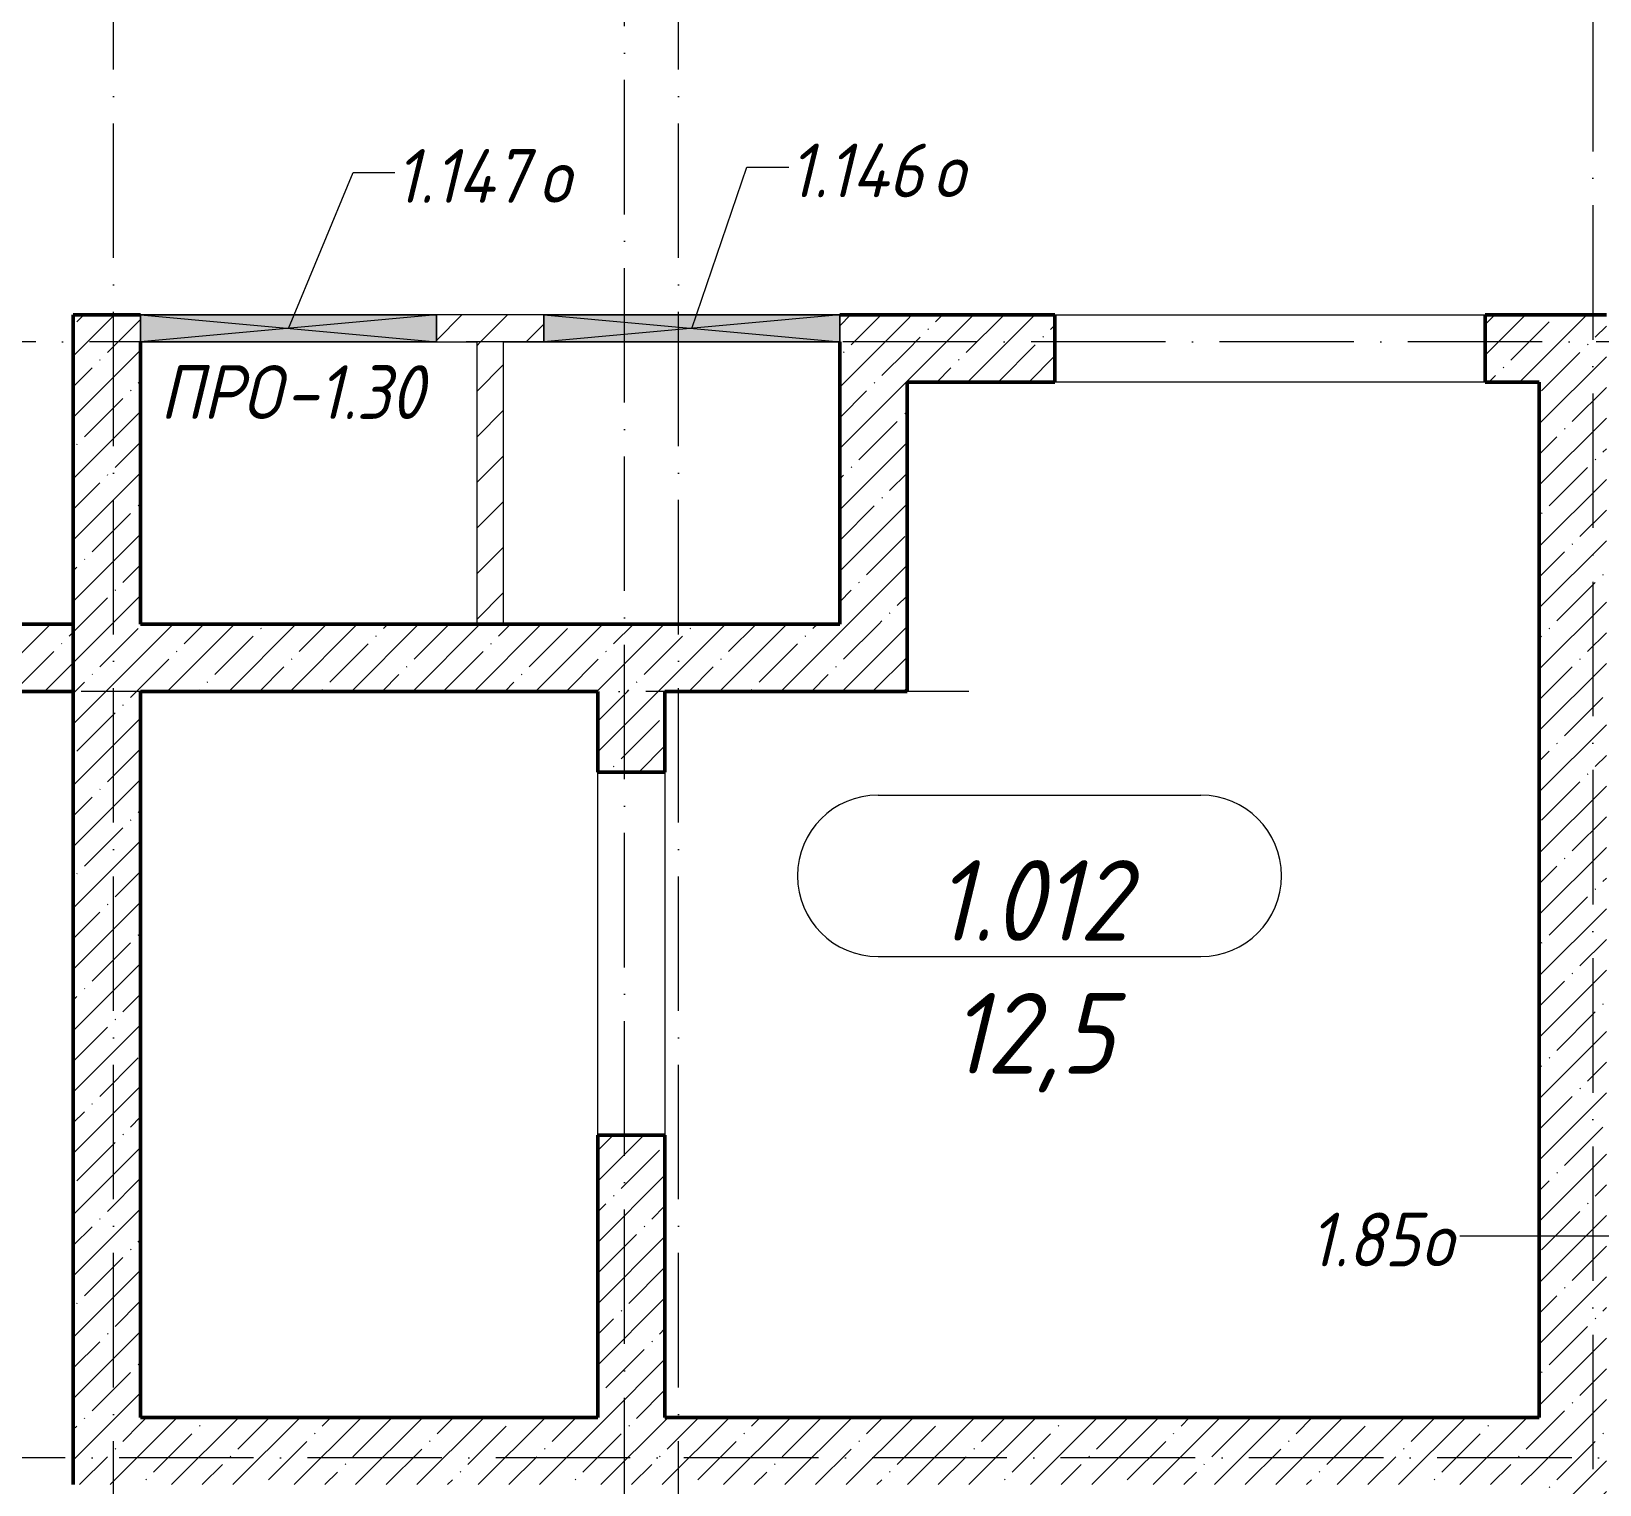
# Model space of a CAD drawing. Header units: millimetres. Extents: x -12989 to 629078, y -109036 to 555275.
# Drawn here: x 520458 to 526288, y 324723 to 330127 of the extents above; entities that cross this region are included whole.
import ezdxf

# ---------------------------------------------------------------- set-up
doc = ezdxf.new("R2010")
doc.units = ezdxf.units.MM
doc.linetypes.add('50_200_ШТРИХ_1Т_ш5_п1_п1_', pattern=[700, 500, -100, 0, -100])
doc.layers.add('A-AREA-IDEN-1', color=7, linetype='Continuous', lineweight=9, true_color=0xaaaaaa)
for name, color, linetype, lineweight in [('A-DETL-GENF-OTLN', 7, 'Continuous', 9), ('A-FLOR-____-OTLN', 7, 'Continuous', 9), ('A-GENM-____-IDEN', 7, 'Continuous', 9), ('A-GLAZ-____-IDEN', 7, 'Continuous', 9), ('A-GLAZ-____-OTLN', 7, 'Continuous', 9), ('A-WALL-____-MCUT-2', 7, 'Continuous', 50), ('A-WALL-____-OTLN', 7, 'Continuous', 9), ('A-WALL-____-PATT-1', 7, 'Continuous', 9), ('A-WALL-FNSH-MCUT-1', 7, 'Continuous', 9), ('S-GRID-____-OTLN-1', 7, '50_200_ШТРИХ_1Т_ш5_п1_п1_', 9)]:
    doc.layers.add(name, color=color, linetype=linetype, lineweight=lineweight)
doc.styles.add('ISOCPEUR_I', font='isocpeui.ttf', dxfattribs={"width": 0.9, "height": 2.5})
doc.styles.add('ISOCPEUR_I_11', font='isocpeui.ttf', dxfattribs={"width": 0.9, "height": 200})
pattern_1 = [(45, (513013.31, 265891.49), (-114.04925, 114.04925), []), (45, (513127.36, 265891.49), (-114.04925, 114.04925), [201.612, -40.322, 3.353, -36.97])]
pattern_2 = [(45, (513013.31, 265891.49), (-84.85281, 84.85281), [])]

# ---------------------------------------------------------------- blocks, each defined once
blk = doc.blocks.new('AR_Отверстие прямоугольное _в стене__БезПР - AR_Отверстие прямоугольное _в стене__БезПР-36429225-АР1_План отверстий 1 этажа в осях 1-64_Ю-ЯЯ')
at = {"layer": 'A-GLAZ-____-OTLN'}
blk.add_hatch(color=256, dxfattribs=at).paths.add_polyline_path([(550, -50), (550, 50), (-550, 50), (-550, -50)], flags=0)
at = {"layer": 'A-DETL-GENF-OTLN'}
for p, q in [((-550, -50), (-550, 50)), ((-550, 50), (550, 50)), ((550, 50), (-550, -50)), ((-550, 50), (550, -50)), ((550, 50), (-550, 50)), ((-550, 50), (-550, -50)), ((550, 50), (550, -50)), ((550, -50), (550, 50)), ((550, -50), (-550, -50)), ((-550, -50), (550, -50))]:
    blk.add_line(p, q, dxfattribs=at)
at = {"layer": 'A-GLAZ-____-OTLN'}
blk.add_line((550, 50), (-550, 50), dxfattribs=at)
blk = doc.blocks.new('AR_Отверстие прямоугольное _в стене_ - AR_Отверстие прямоугольное _в стене__ОВ-36803969-АР1_План отверстий 1 этажа в осях 1-64_Ю-ЯЯ')
at = {"layer": 'A-GLAZ-____-OTLN'}
blk.add_hatch(color=256, dxfattribs=at).paths.add_polyline_path([(550, -50), (550, 50), (-550, 50), (-550, -50)], flags=0)
at = {"layer": 'A-DETL-GENF-OTLN'}
for p, q in [((-550, -50), (-550, 50)), ((-550, 50), (550, 50)), ((550, 50), (-550, -50)), ((-550, 50), (550, -50)), ((550, 50), (-550, 50)), ((-550, 50), (-550, -50)), ((550, 50), (550, -50)), ((550, -50), (550, 50)), ((550, -50), (-550, -50)), ((-550, -50), (550, -50))]:
    blk.add_line(p, q, dxfattribs=at)
blk = doc.blocks.new('AAR_СКБ_Марка_помещения_1_5 ммп - Номер _ Площадь-27962135-АИ_План этажа_Стены_1')
at = {"layer": 'A-AREA-IDEN-1'}
for p, q in [((-2.987, 3), (3.013, 3)), ((-2.987, 0), (3.013, 0))]:
    blk.add_line(p, q, dxfattribs=at)
for centre, start, end in [((-2.987, 1.5), 90, 270), ((3.013, 1.5), 270, 90)]:
    blk.add_arc(centre, 1.5, start, end, dxfattribs=at)

msp = doc.modelspace()

# ---------------------------------------------------------------- hatches: boundary and pattern name
at = {"layer": 'A-WALL-____-PATT-1'}
h = msp.add_hatch(dxfattribs=at)
h.set_pattern_fill('FP_13', color=256, style=0, pattern_type=2)
h.set_pattern_definition(pattern_1)
h.paths.add_polyline_path([(520863.3109, 324722.5335), (520863.3109, 329072.5335), (520613.3109, 329072.5335), (520613.3109, 324722.5335)], flags=0)
h = msp.add_hatch(dxfattribs=at)
h.set_pattern_fill('FP_4', color=256, style=0, pattern_type=2)
h.set_pattern_definition(pattern_2)
h.paths.add_polyline_path([(522363.3109, 328972.5335), (522363.3109, 329072.5335), (521963.3109, 329072.5335), (521963.3109, 328972.5335), (522213.3109, 328972.5335)], flags=0)
h = msp.add_hatch(dxfattribs=at)
h.set_pattern_fill('FP_13', color=256, style=0, pattern_type=2)
h.set_pattern_definition(pattern_1)
h.paths.add_polyline_path([(523463.3109, 327922.5335), (523713.3109, 327922.5335), (523713.3109, 329072.5335), (523463.3109, 329072.5335), (523463.3109, 328972.5335)], flags=0)
h = msp.add_hatch(dxfattribs=at)
h.set_pattern_fill('FP_13', color=256, style=0, pattern_type=2)
h.set_pattern_definition(pattern_1)
h.paths.add_polyline_path([(526063.3109, 328822.5335), (526063.3109, 329072.5335), (525863.3109, 329072.5335), (525863.3109, 328822.5335)], flags=0)
h.paths.add_polyline_path([(524263.3109, 328822.5335), (524263.3109, 329072.5335), (523713.3109, 329072.5335), (523713.3109, 328822.5335)], flags=0)
h = msp.add_hatch(dxfattribs=at)
h.set_pattern_fill('FP_13', color=256, style=0, pattern_type=2)
h.set_pattern_definition(pattern_1)
h.paths.add_polyline_path([(526063.3109, 321572.5335), (526313.3109, 321572.5335), (526313.3109, 329072.5335), (526063.3109, 329072.5335), (526063.3109, 323115.3495)], flags=0)
h = msp.add_hatch(dxfattribs=at)
h.set_pattern_fill('FP_4', color=256, style=0, pattern_type=2)
h.set_pattern_definition(pattern_2)
h.paths.add_polyline_path([(522213.3109, 327922.5335), (522213.3109, 328972.5335), (522113.3109, 328972.5335), (522113.3109, 327922.5335)], flags=0)
h = msp.add_hatch(dxfattribs=at)
h.set_pattern_fill('FP_13', color=256, style=0, pattern_type=2)
h.set_pattern_definition(pattern_1)
h.paths.add_polyline_path([(520613.3109, 327672.5335), (520613.3109, 327922.5335), (520413.3109, 327922.5335), (520413.3109, 327672.5335)], flags=0)
h.paths.add_polyline_path([(518563.3109, 327672.5335), (518813.3109, 327672.5335), (518813.3109, 327922.5335), (518563.3109, 327922.5335)], flags=0)
h = msp.add_hatch(dxfattribs=at)
h.set_pattern_fill('FP_13', color=256, style=0, pattern_type=2)
h.set_pattern_definition(pattern_1)
h.paths.add_polyline_path([(522813.3109, 327672.5335), (523713.3109, 327672.5335), (523713.3109, 327922.5335), (520863.3109, 327922.5335), (520863.3109, 327672.5335), (522563.3109, 327672.5335)], flags=0)
h = msp.add_hatch(dxfattribs=at)
h.set_pattern_fill('FP_13', color=256, style=0, pattern_type=2)
h.set_pattern_definition(pattern_1)
h.paths.add_polyline_path([(522813.3109, 324972.5335), (522813.3109, 326022.186), (522563.3109, 326022.186), (522563.3109, 324972.5335)], flags=0)
h.paths.add_polyline_path([(522563.3109, 327372.186), (522813.3109, 327372.186), (522813.3109, 327672.5335), (522563.3109, 327672.5335)], flags=0)
h = msp.add_hatch(dxfattribs=at)
h.set_pattern_fill('FP_13', color=256, style=0, pattern_type=2)
h.set_pattern_definition(pattern_1)
h.paths.add_polyline_path([(525370.4068, 324722.5335), (526063.3109, 324722.5335), (526063.3109, 324972.5335), (520863.3109, 324972.5335), (520863.3109, 324722.5335), (523602.9062, 324722.5335)], flags=0)

# ---------------------------------------------------------------- linework, layer by layer
at = {"layer": 'A-FLOR-____-OTLN'}
msp.add_line((522563.3109, 324972.881), (520863.3109, 324972.881), dxfattribs=at)
at = {"layer": 'A-GLAZ-____-IDEN'}
for p, q in [((522913.3109, 329022.5335), (523117.3001, 329622.2464)), ((523117.3001, 329622.2464), (523274.2824, 329622.2464)), ((521413.3109, 329022.5335), (521653.631, 329601.671)), ((521653.631, 329601.671), (521809.3254, 329601.671)), ((526490.9388, 325646.3931), (525768.4037, 325646.3931))]:
    msp.add_line(p, q, dxfattribs=at)
at = {"layer": 'A-WALL-____-MCUT-2'}
for p, q in [((520863.3109, 329072.5335), (520613.3109, 329072.5335)), ((520613.3109, 329072.5335), (520613.3109, 324722.5335)), ((524263.3109, 329072.5335), (523463.3109, 329072.5335)), ((524263.3109, 328822.5335), (524263.3109, 329072.5335)), ((525863.3109, 329072.5335), (525863.3109, 328822.5335)), ((526313.3109, 329072.5335), (525863.3109, 329072.5335)), ((520863.3109, 327922.5335), (520863.3109, 328972.5335)), ((523463.3109, 328972.5335), (523463.3109, 327922.5335)), ((523713.3109, 327672.5335), (523713.3109, 328822.5335)), ((523713.3109, 328822.5335), (524263.3109, 328822.5335)), ((525863.3109, 328822.5335), (526063.3109, 328822.5335)), ((526063.3109, 328822.5335), (526063.3109, 324972.5335)), ((520613.3109, 327922.5335), (520413.3109, 327922.5335)), ((523463.3109, 327922.5335), (520863.3109, 327922.5335)), ((520413.3109, 327672.5335), (520613.3109, 327672.5335)), ((520863.3109, 324972.5335), (520863.3109, 327672.5335)), ((520863.3109, 327672.5335), (522563.3109, 327672.5335)), ((522563.3109, 327672.5335), (522563.3109, 327372.186)), ((522813.3109, 327372.186), (522813.3109, 327672.5335)), ((522813.3109, 327672.5335), (523713.3109, 327672.5335)), ((522563.3109, 327372.186), (522813.3109, 327372.186)), ((522813.3109, 326022.186), (522563.3109, 326022.186)), ((522563.3109, 326022.186), (522563.3109, 324972.5335)), ((522813.3109, 324972.5335), (522813.3109, 326022.186)), ((522563.3109, 324972.5335), (520863.3109, 324972.5335)), ((526063.3109, 324972.5335), (522813.3109, 324972.5335))]:
    msp.add_line(p, q, dxfattribs=at)
at = {"layer": 'A-WALL-____-OTLN'}
for p, q in [((524263.3109, 329072.5335), (525863.3109, 329072.5335)), ((525863.3109, 328822.5335), (524263.3109, 328822.5335)), ((522563.3109, 326022.186), (522563.3109, 327372.186)), ((522813.3109, 327372.186), (522813.3109, 326022.186))]:
    msp.add_line(p, q, dxfattribs=at)
at = {"layer": 'A-WALL-FNSH-MCUT-1'}
for p, q in [((522363.3109, 329072.5335), (521963.3109, 329072.5335)), ((521963.3109, 328972.5335), (522113.3109, 328972.5335)), ((522113.3109, 328972.5335), (522113.3109, 327922.5335)), ((522213.3109, 328972.5335), (522363.3109, 328972.5335)), ((522213.3109, 327922.5335), (522213.3109, 328972.5335))]:
    msp.add_line(p, q, dxfattribs=at)
at = {"layer": 'S-GRID-____-OTLN-1'}
for p, q in [((520763.3109, 318783.0794), (520763.3109, 356784.3429)), ((522663.3109, 318944.9213), (522663.3109, 356784.3429)), ((526263.3109, 356784.3429), (526263.3109, 318783.0794)), ((522863.3109, 318783.0794), (522863.3109, 356532.8067)), ((617087.7175, 328972.5335), (508344.5407, 328972.5335)), ((523942.6915, 327672.5335), (508344.5407, 327672.5335)), ((588493.3514, 324822.5335), (508344.5407, 324822.5335))]:
    msp.add_line(p, q, dxfattribs=at)

# ---------------------------------------------------------------- block references
at = {"layer": 'A-AREA-IDEN-1', "xscale": 199.9999999999999, "yscale": 199.9999999999999, "zscale": 199.9999999999999}
msp.add_blockref('AAR_СКБ_Марка_помещения_1_5 ммп - Номер _ Площадь-27962135-АИ_План этажа_Стены_1', (524203.1437, 326686.6391), dxfattribs=at)
at = {"layer": 'A-GLAZ-____-OTLN'}
for name, p in [('AR_Отверстие прямоугольное _в стене_ - AR_Отверстие прямоугольное _в стене__ОВ-36803969-АР1_План отверстий 1 этажа в осях 1-64_Ю-ЯЯ', (521413.3109, 329022.5335)), ('AR_Отверстие прямоугольное _в стене__БезПР - AR_Отверстие прямоугольное _в стене__БезПР-36429225-АР1_План отверстий 1 этажа в осях 1-64_Ю-ЯЯ', (522913.3109, 329022.5335))]:
    msp.add_blockref(name, p, dxfattribs=at)

# ---------------------------------------------------------------- texts
at = {"layer": 'A-AREA-IDEN-1', "char_height": 300, "attachment_point": 8, "line_spacing_factor": 1.139951, "style": 'ISOCPEUR_I'}
for s, insert, width in [('\\pxqc,t8.46667,16.93333,25.4,33.86667,42.33333,50.8,59.26667,67.73333,76.2,84.66667,93.13333,101.6,110.06667,118.53333,127,135.46667,143.93333,152.4,160.86667,169.33333,177.8,186.26667,194.73333,203.2,211.66667,220.13333,228.6,237.06667,245.53333,254,262.46667,270.93333;{1.012}', (524177.7146, 326744.969), 846), ('\\pxqc,t8.46667,16.93333,25.4,33.86667,42.33333,50.8,59.26667,67.73333,76.2,84.66667,93.13333,101.6,110.06667,118.53333,127,135.46667,143.93333,152.4,160.86667,169.33333,177.8,186.26667,194.73333,203.2,211.66667,220.13333,228.6,237.06667,245.53333,254,262.46667,270.93333;{12,5}', (524177.7146, 326181.021), 702)]:
    msp.add_mtext(s, dxfattribs=dict(at, insert=insert, width=width))
at = {"layer": 'A-GENM-____-IDEN', "char_height": 200, "attachment_point": 1, "style": 'ISOCPEUR_I_11'}
for s, insert, width in [('ПРО', (520935.5599, 328885.354), 562.784625), ('-1.30', (521399.9037, 328885.354), 663.79725)]:
    msp.add_mtext(s, dxfattribs=dict(at, insert=insert, width=width))
at = {"layer": 'A-GLAZ-____-IDEN', "char_height": 200, "attachment_point": 1, "style": 'ISOCPEUR_I_11'}
for s, insert, width in [('1.147', (521809.3254, 329689.2856), 649.366875), ('1.146', (523274.2824, 329709.861), 649.366875), ('\\fISOCPEUR|b0|i1|c204|p34|;\\W.9;о', (522345.1066, 329689.2856), 158.734125), ('\\fISOCPEUR|b0|i1|c204|p34|;\\W.9;о', (523810.0637, 329709.861), 158.734125), ('1.85', (525208.9521, 325734.0077), 505.063125), ('\\fISOCPEUR|b0|i1|c204|p34|;\\W.9;о', (525625.6708, 325734.0077), 158.734125)]:
    msp.add_mtext(s, dxfattribs=dict(at, insert=insert, width=width))

doc.saveas('drawing.dxf')
